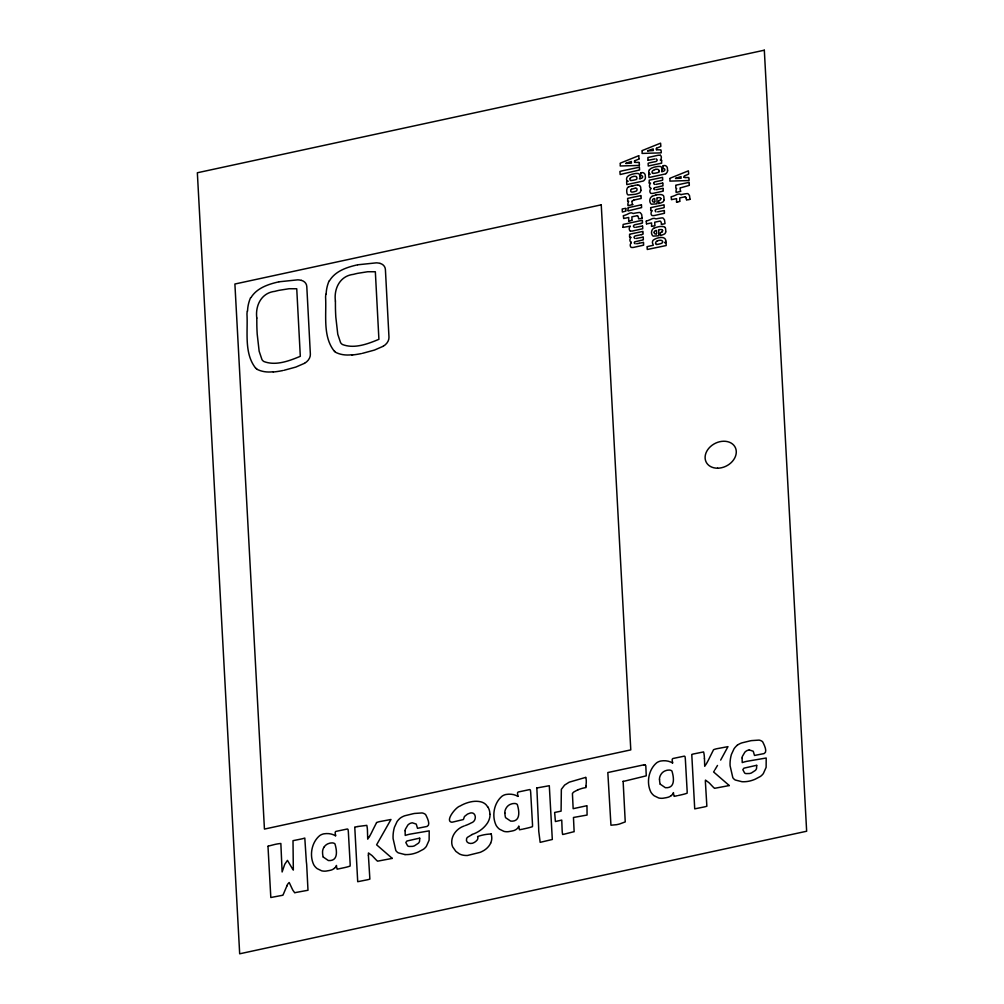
<?xml version="1.0" encoding="UTF-8"?>
<svg xmlns="http://www.w3.org/2000/svg" width="1004" height="1004" viewBox="0 0 1004 1004"><rect width="100%" height="100%" fill="white"/><g stroke="black" fill="none" stroke-linecap="round" stroke-linejoin="round"><path stroke-width="1.5" d="M658.624 202.62L658.574 200.963M623.635 218.332L623.384 215.973M646.488 223.691L646.225 221.357M671.475 199.432L671.224 197.085M639.937 176.403L639.937 177.52A2.234 1.732 -27.3 0 1 639.41 178.837L640.414 178.599M660.343 234.647L660.306 232.878M662.1 169.325L662.113 170.379M667.585 170.58L667.371 167.944A5.07 3.928 -27.3 0 0 665.313 165.61A4.355 3.376 -27.3 0 0 663.293 165.698M676.558 199.947L676.57 198.641L671.475 199.645M651.558 224.996L651.546 226.289M651.558 224.469L651.571 222.926L646.476 223.93M676.558 200.436L676.533 202.005M628.692 220.893L628.73 217.454L623.635 218.533M640.903 190.22L640.677 187.196A4.493 3.476 -27.3 0 0 639.397 185.502M627.625 201.252L627.688 199.219A8.409 6.513 -27.3 0 0 627.588 198.441L627.651 198.428A11.508 8.923 -27.3 0 1 628.391 198.24L641.029 195.567A5.547 4.305 -27.3 0 0 641.041 196.244L641.129 197.637A4.154 3.213 -27.3 0 1 641.104 198.503L633.813 200.085M675.78 188.062L675.83 186.029A8.409 6.513 -27.3 0 0 675.742 185.251L675.805 185.225A11.508 8.923 -27.3 0 1 676.545 185.037L689.171 182.364A5.547 4.305 -27.3 0 0 689.196 183.042L689.284 184.435A4.154 3.213 -27.3 0 1 689.246 185.301M742.107 758.033L742.22 762.588A31.137 24.121 -27.3 0 1 747.001 761.296L766.203 758.007L766.127 767.345L763.341 773.569A12.613 9.776 -27.3 0 1 760.467 776.406L755.234 779.179A25.213 19.54 -27.3 0 1 748.934 781.2A25.075 19.44 -27.3 0 1 741.994 781.714L735.254 780.008A11.847 9.174 -27.3 0 1 732.82 777.661L730.084 765.738A47.263 36.633 -27.3 0 1 731.376 754.519L734.037 748.783A15.449 11.973 -27.3 0 1 737.3 745.232M405.101 830.873L405.227 835.441A31.137 24.121 -27.3 0 1 410.008 834.148L429.21 830.86L429.122 840.197L426.336 846.41A12.613 9.776 -27.3 0 1 423.475 849.259L418.241 852.019A25.213 19.54 -27.3 0 1 411.929 854.04A25.075 19.44 -27.3 0 1 405.001 854.555M634.578 160.878L634.503 161.832A1.757 1.368 -27.3 0 0 634.541 162.196M354.776 827.321L357.713 881.7L366.397 879.981A21.674 16.804 -27.3 0 0 369.874 879.102L368.418 855.596M652.474 200.361L652.613 199.733A1.569 1.217 -27.3 0 1 653.089 199.093L654.131 198.554M654.206 232.275L654.332 231.648A1.569 1.217 -27.3 0 1 654.821 231.008L655.863 230.481M622.907 227.13L623.158 224.419L642.359 220.265A5.221 4.054 -27.3 0 0 642.372 220.943L642.46 222.185A3.15 2.447 -27.3 0 1 642.409 223.064L642.246 223.114A10.165 7.881 -27.3 0 1 640.966 223.465M629.533 236.944L629.621 235.061A8.434 6.539 -27.3 0 0 629.596 234.723L629.596 234.258A11.508 8.923 -27.3 0 1 630.336 234.07L642.962 231.397A5.434 4.204 -27.3 0 0 642.974 232.087L643.075 233.317A3.15 2.447 -27.3 0 1 643.012 234.196L642.849 234.246A10.165 7.881 -27.3 0 1 641.581 234.597M649.161 182.891L649.249 181.009A8.434 6.539 -27.3 0 0 649.224 180.67L649.224 180.205A11.508 8.923 -27.3 0 1 649.952 180.017L662.59 177.344A5.434 4.204 -27.3 0 0 662.602 178.034L662.69 179.264A3.15 2.447 -27.3 0 1 662.64 180.143L662.477 180.193A10.165 7.881 -27.3 0 1 661.197 180.544L655.336 181.762A1.82 1.406 -27.3 0 0 653.993 182.502M650.655 210.351L650.743 208.468A8.409 6.513 -27.3 0 0 650.642 207.69L650.705 207.665A11.508 8.923 -27.3 0 1 651.445 207.477L664.083 204.803A5.221 4.054 -27.3 0 0 664.096 205.481L664.184 206.724A3.15 2.447 -27.3 0 1 664.121 207.602L663.958 207.652A10.165 7.881 -27.3 0 1 662.69 208.004L656.867 209.208A1.82 1.406 -27.3 0 0 655.486 209.962M661.674 160.477L661.586 162.359A8.409 6.513 -27.3 0 0 661.686 163.137L661.611 163.15A11.508 8.923 -27.3 0 1 660.883 163.338L648.245 166.011A5.221 4.054 -27.3 0 0 648.233 165.334L648.145 164.104A3.15 2.447 -27.3 0 1 648.195 163.225L648.358 163.175A10.956 8.496 -27.3 0 1 650.203 162.686L655.549 161.594A1.82 1.406 -27.3 0 0 656.842 160.866A1.882 1.456 -27.3 0 0 657.168 159.887L656.239 158.87M663.983 199.959L664.02 198.993A12.613 9.776 -27.3 0 0 664.008 198.604L663.82 196.583A4.016 3.112 -27.3 0 0 663.28 195.516A5.497 4.254 -27.3 0 0 660.356 194.563A14.181 10.994 -27.3 0 0 656.453 194.889L655.8 195.052M665.702 231.874L665.752 230.907A12.613 9.776 -27.3 0 0 665.74 230.518L665.552 228.498A4.016 3.112 -27.3 0 0 665.012 227.431M586.173 786.182L586.035 787.563A17.783 13.78 -27.3 0 0 585.319 787.676L583.073 788.127A34.625 26.832 -27.3 0 0 577.94 789.809M662.565 242.102L662.577 241.989A1.468 1.142 -27.3 0 1 661.849 243.181L661.611 243.282A14.357 11.132 -27.3 0 1 656.654 244.449M405.114 830.697L405.239 829.844A5.033 3.903 -27.3 0 1 405.34 829.342L407.862 825.037A7.103 5.497 -27.3 0 1 410.172 823.38A11.094 8.597 -27.3 0 1 412.267 822.791L416.246 824.083L417.501 828.313L425.458 826.744A17.47 13.541 -27.3 0 0 427.139 826.392C430.917 824.836 427.076 817.381 425.621 814.583A9.375 7.266 -27.3 0 0 422.031 812.939L414.514 813.453A42.03 32.567 -27.3 0 0 412.995 813.755L404.876 815.737A13.378 10.366 -27.3 0 0 400.295 818.084A15.449 11.973 -27.3 0 0 397.044 821.623L394.384 827.359A47.263 36.633 -27.3 0 0 393.091 838.591L395.814 850.501A11.847 9.174 -27.3 0 0 398.262 852.848L404.988 854.58M742.119 757.857L742.232 756.991A5.033 3.903 -27.3 0 1 742.332 756.501L744.855 752.184A7.103 5.497 -27.3 0 1 747.164 750.528A11.094 8.597 -27.3 0 1 749.26 749.95M665.84 241.148C665.928 235.162 655.989 237.647 653.115 240.295A2.397 1.857 -27.3 0 0 652.713 241.01A6.25 4.844 -27.3 0 0 652.412 242.717L653.303 245.252L647.48 246.57M286.843 886.068L282.94 895.217A6.024 4.669 -27.3 0 0 282.551 895.292L270.816 897.513L268.005 846.61A2.322 1.795 -27.3 0 1 268.168 846.134M628.504 201.628L628.19 202.482A8.547 6.626 -27.3 0 0 627.876 204.565L627.927 205.155A5.284 4.091 -27.3 0 0 627.989 205.657L632.721 204.628M676.658 188.426L676.332 189.279A8.547 6.626 -27.3 0 0 676.031 191.375L676.081 191.952A5.284 4.091 -27.3 0 0 676.144 192.454L680.812 191.312A9.312 7.216 -27.3 0 1 680.298 190.02A6.513 5.045 -27.3 0 1 680.273 187.886M632.231 201.076L633.725 200.097M680.386 187.886L689.07 185.439M647.153 246.67L647.116 246.884A12.475 9.676 -27.3 0 0 647.116 247.712L647.153 248.402A10.14 7.856 -27.3 0 0 647.304 249.481L666.179 245.541L666.129 243.771A9.074 7.028 -27.3 0 0 665.991 242.504M628.604 201.315L628.178 201.39M660.331 160.088L660.72 160.339A5.974 4.631 -27.3 0 1 661.548 160.201M650.554 183.18L650.115 183.029A5.974 4.631 -27.3 0 1 649.287 183.167M652.048 210.639L651.609 210.476A5.974 4.631 -27.3 0 1 650.768 210.627M650.655 188.765L650.968 188.2A1.343 1.042 -27.3 0 1 650.517 188.099M631.027 242.817L631.34 242.253A1.343 1.042 -27.3 0 1 630.888 242.152M630.299 226.151L623.02 227.406M630.901 237.283L630.499 237.082A5.974 4.631 -27.3 0 1 629.659 237.22M250.975 297.636C256.786 288.022 268.407 284.182 278.773 281.86M329.576 280.643C335.399 271.03 347.007 267.19 357.386 264.868M720.659 760.091L727.963 746.65L717.847 748.532A16.177 12.537 -27.3 0 0 713.555 749.712L709.615 757.593A79.303 61.457 -27.3 0 1 706.439 763.693L704.708 766.303L704.469 758.547M376.575 822.602L372.622 830.433A79.303 61.457 -27.3 0 1 369.447 836.533M717.496 765.45L714.873 769.842M714.271 770.859L713.606 771.963L729.268 785.542M369.422 836.533L367.715 839.156L367.477 831.4A44.691 34.625 -27.3 0 0 366.811 825.363L357.888 826.493M268.181 846.146L274.757 844.464A38.102 29.53 -27.3 0 1 280.856 843.486L282.124 871.974L284.433 865.184A25.815 20.005 -27.3 0 1 284.81 864.193L287.445 860.365L291.963 867.971A34.701 26.895 -27.3 0 0 292.729 869.301L293.331 870.079L293.005 840.674L301.74 838.905A37.562 29.103 -27.3 0 0 304.802 838.051L306.358 861.884A60.416 46.824 -27.3 0 1 306.684 864.645L307.99 890.259L296.255 892.405A12.876 9.977 -27.3 0 0 294.737 892.807L292.917 890.284A66.113 51.229 -27.3 0 1 291.875 888.201L289.466 883.043A7.919 6.137 -27.3 0 0 289.165 882.516L287.483 884.399A62.587 48.506 -27.3 0 0 286.843 886.068M324.355 846.698L324.882 846.033A7.066 5.472 -27.3 0 1 327.906 843.812L329.576 843.234A9.915 7.681 -27.3 0 1 330.73 842.996L332.299 842.896A5.133 3.978 -27.3 0 1 334.495 843.523A3.188 2.472 -27.3 0 1 334.959 843.937C336.917 850.288 338.561 861.407 328.358 860.541L323.275 857.052M665.84 173.654L666.254 173.29A4.355 3.376 -27.3 0 0 667.597 170.58M664.736 242.529L664.937 242.403A1.958 1.519 -27.3 0 0 665.853 241.148M304.476 363.322L295.829 367.075L283.906 370.325M383.151 346.292L374.442 350.082L362.431 353.345M656.44 148.316L656.378 149.27A1.757 1.368 -27.3 0 0 656.415 149.634M652.06 196.37L652.336 196.232A22.377 17.344 -27.3 0 1 655.763 195.102M653.792 228.284L654.068 228.146A22.377 17.344 -27.3 0 1 657.494 227.029L658.185 226.816A14.181 10.994 -27.3 0 1 662.088 226.452M628.328 187.171L629.169 186.757A5.296 4.104 -27.3 0 1 629.709 186.543L629.935 186.468A8.823 6.84 -27.3 0 1 630.914 186.204L631.968 185.978M642.071 150.625L660.582 143.158L660.833 145.982A2.322 1.807 -27.3 0 1 660.808 146.396A12.613 9.776 -27.3 0 1 658.524 147.4L657.607 147.801A11.169 8.647 -27.3 0 0 656.44 148.303M620.196 163.188L638.707 155.72M669.881 178.323L688.393 170.843L688.656 173.667A2.322 1.807 -27.3 0 1 688.619 174.094A12.613 9.776 -27.3 0 1 686.334 175.085L685.418 175.487A11.169 8.647 -27.3 0 0 684.251 176.001L684.188 176.968M465.241 825.589L466.697 825.024A17.394 13.479 -27.3 0 0 467.136 824.849L468.379 824.322A25.928 20.093 -27.3 0 0 471.102 822.966C477.778 821.071 476.122 809.977 468.805 813.579A9.412 7.292 -27.3 0 0 467.375 814.194L464.45 816.516L463.409 819.528L453.595 821.874A42.57 32.994 -27.3 0 1 451.8 822.238C444.571 821.272 455.791 807.053 460.058 806.036A28.35 21.962 -27.3 0 1 470.688 801.882A21.486 16.654 -27.3 0 1 480.74 801.807A14.847 11.508 -27.3 0 1 486.4 805.12L487.693 806.927M464.149 826.003C457.033 828.3 451.16 835.441 451.762 843.109A20.118 15.587 -27.3 0 0 452.716 846.949L455.854 851.379L459.468 853.965A17.369 13.466 -27.3 0 0 463.371 855.22L464.45 855.37A20.921 16.215 -27.3 0 0 467.45 855.483L480.226 852.333A28.991 22.464 -27.3 0 0 484.254 850.262A15.537 12.035 -27.3 0 0 490.692 843.122M657.407 240.91L656.591 241.311A1.933 1.506 -27.3 0 0 655.913 242.039L655.625 243.006A4.129 3.2 -27.3 0 0 655.687 243.959L656.641 244.512M577.927 789.771L573.799 791.993A6.112 4.744 -27.3 0 0 572.418 793.536L573.158 808.684L587.014 805.685A9.136 7.078 -27.3 0 0 586.989 806.827L587.076 815.047L573.46 817.482L574.137 831.739A13.968 10.831 -27.3 0 0 573.347 831.852L563.871 834.261A8.233 6.375 -27.3 0 1 562.616 834.462A44.201 34.261 -27.3 0 1 562.14 830.408L561.751 820.092L555.4 821.536L554.647 812.462L561.085 811.144L561.349 789.332L564.612 785.078L569.205 782.179L585.483 777.447M472.093 834.55L467.412 837.361A4.932 3.828 -27.3 0 0 466.596 838.666C465.203 843.285 471.165 844.59 474.214 842.494A10.391 8.057 -27.3 0 0 476.021 841.189L477.051 840.16A4.229 3.276 -27.3 0 0 477.891 837.763A4.769 3.69 -27.3 0 0 477.64 836.759M640.652 178.549L642.096 177.934A1.443 1.117 -27.3 0 0 642.61 177.168L642.66 176.641A1.719 1.33 -27.3 0 0 642.347 176.051A1.644 1.28 -27.3 0 0 640.979 175.725A8.634 6.689 -27.3 0 1 640.816 172.851M677.625 201.967L679.495 201.478M629.784 220.867L631.654 220.365M654.495 225.762L652.625 226.251A2.159 1.669 -27.3 0 1 651.521 226.339M662.866 171.458L664.259 170.856A1.443 1.117 -27.3 0 0 664.786 170.09L664.824 169.563A1.719 1.33 -27.3 0 0 664.51 168.973A1.644 1.28 -27.3 0 0 663.142 168.634M635.168 188.263L635.494 188.175A1.28 0.991 -27.3 0 1 636.624 188.375A2.384 1.845 -27.3 0 1 637.025 189.279A3.878 2.999 -27.3 0 1 637.025 189.681L636.787 190.496A1.418 1.092 -27.3 0 1 636.21 191.086L634.541 191.626A12.839 9.952 -27.3 0 1 633.649 191.852A7.041 5.459 -27.3 0 1 632.558 192.028A1.807 1.406 -27.3 0 1 630.725 191.049A2.937 2.272 -27.3 0 1 631.315 189.342M635.068 188.288L632.871 188.815A3.865 2.999 -27.3 0 0 631.403 189.329M649.902 174.232L649.513 174.307A1.82 1.418 -27.3 0 0 648.86 174.458A13.466 10.429 -27.3 0 0 648.81 175.123L648.973 177.532L664.761 174.094A2.359 1.832 -27.3 0 0 665.853 173.692M627.789 181.297L627.4 181.373A1.82 1.418 -27.3 0 0 626.684 181.548A13.466 10.429 -27.3 0 0 626.647 182.213L626.81 184.61L642.585 181.172A2.359 1.832 -27.3 0 0 643.689 180.77L644.091 180.369A4.355 3.376 -27.3 0 0 645.434 177.658L645.195 175.035A5.07 3.928 -27.3 0 0 643.137 172.701A4.355 3.376 -27.3 0 0 641.117 172.788M640.979 223.478L635.105 224.683A1.82 1.406 -27.3 0 0 633.775 225.423A1.882 1.456 -27.3 0 0 633.449 226.402L634.365 227.406M641.581 234.61L635.708 235.814A1.82 1.406 -27.3 0 0 634.377 236.555A1.882 1.456 -27.3 0 0 634.051 237.534L634.967 238.525M655.65 169.4L655.198 169.5A4.669 3.614 -27.3 0 0 654.608 169.663M633.474 176.491L633.035 176.591A4.669 3.614 -27.3 0 0 632.432 176.754A4.669 3.614 -27.3 0 0 630.324 178.135M523.699 828.927L527.251 828.124A64.093 49.66 -27.3 0 0 530.526 827.271L532.446 826.656L532.522 825.577A11.86 9.187 -27.3 0 0 532.522 824.773L530.677 792.194A21.799 16.892 -27.3 0 1 530.476 790.625L530.388 790.161A1.506 1.167 -27.3 0 0 529.66 789.583L518.277 791.993A1.468 1.142 -27.3 0 0 517.549 792.896L517.524 793.348A11.935 9.249 -27.3 0 0 517.788 795.08L517.826 795.168A9.036 7.003 -27.3 0 1 518.051 796.272M678.34 795.494L681.892 794.691A64.093 49.66 -27.3 0 0 685.167 793.85L687.087 793.223L687.163 792.143A11.86 9.187 -27.3 0 0 687.163 791.34L685.33 758.76A21.799 16.892 -27.3 0 1 685.13 757.204L685.067 756.84A1.506 1.167 -27.3 0 0 684.301 756.15L673.044 758.484A1.468 1.142 -27.3 0 0 672.191 759.463L672.165 759.928A11.935 9.249 -27.3 0 0 672.429 761.647L672.467 761.735A9.036 7.003 -27.3 0 1 672.705 762.839M639.284 165.434L620.208 165.986L620.259 164.581A10.027 7.768 -27.3 0 0 620.246 164.141L620.234 163.903M628.127 210.89L641.581 207.615A8.308 6.438 -27.3 0 0 641.581 206.912L641.456 205.004M643.853 764.835L607.822 772.54L610.947 825.213L616.469 824.698A57.466 44.54 -27.3 0 0 618.313 824.309A43.787 33.923 -27.3 0 0 619.506 824.02L625.241 821.899L623.133 781.363M491.044 833.784L491.132 833.759A28.501 22.088 -27.3 0 1 491.784 837.976A14.37 11.144 -27.3 0 1 490.605 843.109M392.238 858.395L377.542 861.181A47.313 36.671 -27.3 0 1 375.722 859.449L373.714 857.328A52.032 40.323 -27.3 0 0 371.944 855.508L368.455 852.936A18.172 14.081 -27.3 0 0 368.443 855.584M729.243 785.555L714.534 788.328A47.313 36.671 -27.3 0 1 712.714 786.596L710.706 784.475A52.032 40.323 -27.3 0 0 708.937 782.656L705.448 780.083A18.172 14.081 -27.3 0 0 705.448 782.744L706.866 806.225A21.674 16.804 -27.3 0 1 703.39 807.103L694.718 808.86L691.769 754.468A13.027 10.09 -27.3 0 1 694.881 753.69L703.566 751.921L703.754 752.536A44.691 34.625 -27.3 0 1 704.406 758.56M633.286 185.702L632.219 185.928M633.424 185.665L635.708 185.188A7.191 5.572 -27.3 0 1 637.753 185.037M665.74 242.541L664.748 242.654M681.051 194.575C678.102 192.931 676.608 195.178 672.705 196.37A13.265 10.278 -27.3 0 0 671.237 196.759M639.548 243.194L643.188 242.441M677.336 795.708L674.123 796.348A9.814 7.605 -27.3 0 0 673.935 795.607L673.734 794.704A12.023 9.325 -27.3 0 1 673.458 792.608A6.476 5.007 -27.3 0 1 671.375 795.57M522.695 829.141L519.47 829.781A9.814 7.605 -27.3 0 0 519.294 829.04L519.093 828.137A12.023 9.325 -27.3 0 1 518.817 826.041A6.476 5.007 -27.3 0 1 516.734 828.99A7.53 5.836 -27.3 0 1 513.985 830.521A22.552 17.482 -27.3 0 1 511.5 831.111L508.35 831.676A12.914 10.015 -27.3 0 1 503.995 831.387L499.54 829.216A21.209 16.44 -27.3 0 1 496.101 825.301C491.596 815.888 493.955 802.962 502.05 796.197A8.509 6.589 -27.3 0 1 505.476 794.603L506.003 794.478A17.984 13.943 -27.3 0 1 517.901 796.423M639.121 243.282L636.636 243.734M536.889 787.964L549.301 785.718L552.313 839.482L540.165 842.343L538.746 831.274A162.171 125.676 -27.3 0 1 538.659 827.961L536.927 789.771A103.073 79.881 -27.3 0 0 536.676 788.002M662.59 171.521L661.611 171.722A2.234 1.732 -27.3 0 0 662.075 170.442M685.13 196.784L679.708 197.926L679.896 201.415M637.289 215.672L631.867 216.826L632.056 220.303M357.738 264.792L376.374 262.847A21.235 16.453 -27.3 0 1 379.135 263.173L379.939 263.362M279.125 281.785L297.761 279.84A21.235 16.453 -27.3 0 1 300.522 280.166L301.325 280.354M361.49 353.546L360.047 353.822A68.987 53.463 -27.3 0 1 352.555 354.939M282.877 370.539L281.434 370.815A68.987 53.463 -27.3 0 1 273.941 371.932L273.163 371.969M625.818 208.292L622.204 208.983L622.354 212.045L625.956 211.028A4.254 3.301 -27.3 0 0 625.969 210.376L625.843 208.719M648.32 160.263L654.859 158.971M662.514 183.105L655.926 184.397M662.803 188.375L656.265 189.681M664.008 210.564L657.645 211.831M642.296 226.025L635.72 227.318M642.899 237.157L636.348 238.45M749.26 749.925L753.251 751.243L754.493 755.46L762.45 753.891A17.47 13.541 -27.3 0 0 764.132 753.552C767.909 751.983 764.069 744.541 762.613 741.743A9.375 7.266 -27.3 0 0 759.037 740.099L751.507 740.613A42.03 32.567 -27.3 0 0 750.001 740.902L741.868 742.885A13.378 10.366 -27.3 0 0 737.3 745.232M658.235 197.625L656.817 197.913A9.337 7.241 -27.3 0 1 656.967 199.093L657.043 202.532A15.01 11.634 -27.3 0 1 656.967 203.825L651.583 204.201A3.778 2.937 -27.3 0 1 650.755 203.624L650.115 202.406A7.53 5.836 -27.3 0 1 650.04 199.056L650.266 198.415A3.978 3.087 -27.3 0 1 652.035 196.345M659.967 229.539L658.536 229.828A9.337 7.241 -27.3 0 1 658.699 231.02L658.775 234.447A15.01 11.634 -27.3 0 1 658.699 235.752L653.315 236.116A3.778 2.937 -27.3 0 1 652.487 235.538L651.834 234.321A7.53 5.836 -27.3 0 1 651.772 230.97L651.998 230.33A3.978 3.087 -27.3 0 1 653.767 228.259M661.385 224.294L661.874 224.243A9.525 7.392 -27.3 0 0 665.024 223.603L664.497 219.826L663.155 218.132A2.962 2.297 -27.3 0 0 662.314 217.868A45.456 35.228 -27.3 0 0 656.051 218.897C652.738 217.366 651.834 219.349 647.706 220.654A13.265 10.278 -27.3 0 0 646.237 221.031M351.776 354.977L352.555 354.914M756.627 765.299L744.617 768.01A31.551 24.447 -27.3 0 0 743.889 768.185L742.834 769.691L744.642 773.017A5.12 3.966 -27.3 0 0 745.934 773.595L749.499 773.519A13.705 10.617 -27.3 0 0 751.381 773.005L755.435 770.344A5.861 4.543 -27.3 0 0 756.514 768.612L756.778 765.399M685.77 177.52L688.179 177.52A9.174 7.103 -27.3 0 1 688.719 177.545A9.651 7.48 -27.3 0 1 689.045 180.544L669.894 181.109L669.944 179.703A10.027 7.768 -27.3 0 0 669.932 179.277L669.919 179.076M623.133 781.288L623.497 781.275A15.675 12.148 -27.3 0 0 625.166 780.986L646.262 775.828L645.861 766.893A4.92 3.815 -27.3 0 0 645.522 765.299M419.634 838.139L407.624 840.85A31.551 24.447 -27.3 0 0 406.884 841.026L405.829 842.532L407.637 845.857A5.12 3.966 -27.3 0 0 408.942 846.447L412.506 846.372A13.705 10.617 -27.3 0 0 414.388 845.857L418.442 843.197A5.861 4.543 -27.3 0 0 419.521 841.452L419.785 838.24M654.595 184.46L653.704 183.594A1.882 1.456 -27.3 0 1 654.056 182.54M654.884 189.769L654.031 189.116M635.155 243.809L634.39 243.068M655.976 211.932L655.185 210.94A1.882 1.456 -27.3 0 1 655.537 209.999M627.952 181.159L627.801 181.134A2.146 1.669 -27.3 0 1 626.747 180.331L626.571 179.578A5.12 3.966 -27.3 0 1 627.211 177.005A3.338 2.585 -27.3 0 1 628.127 176.139L628.956 175.512A4.706 3.652 -27.3 0 1 630.11 174.972L631.491 174.432A10.73 8.321 -27.3 0 1 632.658 174.119L634.917 173.604A10.504 8.145 -27.3 0 1 638.105 173.516A2.761 2.146 -27.3 0 1 639.297 174.194L639.937 176.114M660.331 155.281L658.662 155.206A14.847 11.508 -27.3 0 0 657.683 155.356L648.421 157.402A10.429 8.082 -27.3 0 1 647.919 157.49L647.906 157.678A17.909 13.88 -27.3 0 0 647.894 158.519L647.969 160.326M630.336 231.033L631.943 231.083A14.847 11.508 -27.3 0 0 632.934 230.92L642.284 228.862A10.429 8.082 -27.3 0 1 642.685 228.786L642.698 228.611A17.909 13.88 -27.3 0 0 642.711 227.77L642.648 225.963M625.793 163.501L631.428 163.112L631.328 161.443L626.232 163.175A1.33 1.029 -27.3 0 0 625.818 163.376M335.173 351.664L334.169 350.923M256.66 368.719L255.556 367.916M333.981 350.772C322.535 335.976 326.601 314.478 325.572 297.058A108.332 83.947 -27.3 0 1 325.823 294.222M255.367 367.765C243.922 352.969 247.988 331.471 246.959 314.051A108.332 83.947 -27.3 0 1 247.21 311.215M392.263 858.395L376.613 844.803L390.97 819.49L380.855 821.385A16.177 12.537 -27.3 0 0 376.563 822.552M647.643 150.901L653.29 150.55L653.202 148.881L648.107 150.613A1.33 1.029 -27.3 0 0 647.693 150.813M660.281 784.199L665.351 787.688C675.554 788.554 673.91 777.447 671.952 771.097A3.188 2.472 -27.3 0 0 671.488 770.683A5.133 3.978 -27.3 0 0 669.291 770.055L667.723 770.156A9.915 7.681 -27.3 0 0 666.581 770.382L664.899 770.972A7.066 5.472 -27.3 0 0 661.874 773.193L661.347 773.858A10.718 8.308 -27.3 0 0 659.465 779.606M648.735 172.5L648.91 173.24M686.083 197.888L686.121 198.001A10.391 8.045 -27.3 0 1 686.397 199.256L686.397 199.821M654.696 198.554L654.708 198.579A6.124 4.744 -27.3 0 1 654.734 198.892L654.959 201.741M656.428 230.468L656.44 230.506A6.124 4.744 -27.3 0 1 656.465 230.807L656.691 233.668M638.757 155.745L638.958 158.544A2.322 1.807 -27.3 0 1 638.933 158.958M642.096 151.303L642.121 151.579A10.027 7.768 -27.3 0 1 642.133 152.018L642.083 153.424L661.184 152.859A9.651 7.48 -27.3 0 0 660.87 149.897A9.174 7.103 -27.3 0 0 660.356 149.834L657.959 149.822A11.684 9.049 -27.3 0 1 656.478 149.759M639.41 167.367L639.548 169.274A8.308 6.438 -27.3 0 1 639.548 169.977L620.158 174.533L619.907 171.496A29.241 22.653 -27.3 0 1 625.103 170.241L638.757 167.329A30.923 23.958 -27.3 0 0 639.397 167.141M662.113 169.036L661.46 167.116A2.761 2.146 -27.3 0 0 660.268 166.476A10.504 8.145 -27.3 0 0 657.093 166.564L654.834 167.028A10.73 8.321 -27.3 0 0 653.667 167.342L652.286 167.869A4.706 3.652 -27.3 0 0 651.119 168.408L650.278 169.048A3.338 2.585 -27.3 0 0 649.387 169.927M628.102 210.514L627.902 207.841A23.468 18.185 -27.3 0 1 631.102 207.062L640.916 204.929A24.372 18.888 -27.3 0 0 641.443 204.778M654.897 225.699L654.708 222.21L660.13 221.068A2.585 2.008 -27.3 0 1 661.034 222.185L661.121 222.286A10.391 8.045 -27.3 0 1 661.398 223.541L661.398 224.105M662.866 183.042L662.941 184.849A17.909 13.88 -27.3 0 1 662.929 185.69L662.916 185.878A9.576 7.43 -27.3 0 0 662.226 185.991L654.332 187.773A1.983 1.544 -27.3 0 0 653.968 188.739M663.155 188.325L663.23 190.132A17.909 13.88 -27.3 0 1 663.217 190.973L663.205 191.149A10.429 8.082 -27.3 0 0 662.791 191.224L653.441 193.283A14.847 11.508 -27.3 0 1 652.462 193.446L650.793 193.358A4.631 3.589 -27.3 0 1 650.705 188.865M664.359 210.501L664.435 212.308A17.909 13.88 -27.3 0 1 664.422 213.149L664.41 213.325A10.429 8.082 -27.3 0 0 663.995 213.4L654.646 215.458A14.847 11.508 -27.3 0 1 653.667 215.622L651.985 215.534A4.518 3.501 -27.3 0 1 651.86 211.116M643.25 237.095L643.313 238.902A17.909 13.88 -27.3 0 1 643.313 239.743L643.3 239.843A9.576 7.43 -27.3 0 0 642.61 240.044L634.716 241.826A1.983 1.544 -27.3 0 0 634.352 242.792M643.539 242.378L643.602 244.185A17.909 13.88 -27.3 0 1 643.602 245.026L643.577 245.202A10.429 8.082 -27.3 0 0 643.175 245.277L633.813 247.335A14.847 11.508 -27.3 0 1 632.834 247.499L631.165 247.411A4.631 3.589 -27.3 0 1 631.077 242.918M638.544 218.721L638.531 218.27A10.391 8.045 -27.3 0 0 638.255 216.902L638.243 216.789A2.585 2.008 -27.3 0 0 637.327 215.622M642.158 218.119L641.656 214.442L640.301 212.735A2.962 2.297 -27.3 0 0 639.473 212.471A45.456 35.228 -27.3 0 0 633.21 213.501C630.336 211.606 628.642 214.153 624.852 215.27A13.265 10.278 -27.3 0 0 623.396 215.647M690.012 199.231L689.497 195.542L688.154 193.847A2.962 2.297 -27.3 0 0 687.313 193.584A45.456 35.228 -27.3 0 0 681.051 194.613M380.102 263.399A10.529 8.157 -27.3 0 1 385.411 269.599L388.975 337.156A10.529 8.157 -27.3 0 1 383.29 346.217M326.162 294.172A45.933 35.604 -27.3 0 1 329.149 280.756M351.789 354.751A29.141 22.577 -27.3 0 1 335.035 351.99M301.489 280.392A10.529 8.157 -27.3 0 1 306.797 286.592L310.361 354.148A10.529 8.157 -27.3 0 1 304.689 363.21M247.561 311.165A45.933 35.604 -27.3 0 1 250.536 297.749M273.176 371.744A29.141 22.577 -27.3 0 1 256.434 368.983M677.612 201.929A2.159 1.669 -27.3 0 1 676.52 202.055M685.167 196.734A2.585 2.008 -27.3 0 1 686.033 197.901M690.024 199.319A9.525 7.392 -27.3 0 1 686.887 199.871M685.782 177.507A11.684 9.049 -27.3 0 1 684.289 177.444M684.226 177.319A1.757 1.368 -27.3 0 1 684.213 176.955M657.394 240.872A7.003 5.434 -27.3 0 1 659.289 240.383A4.405 3.414 -27.3 0 1 661.448 240.433A2.309 1.782 -27.3 0 1 662.627 241.751M656.327 233.97A2.046 1.581 -27.3 0 1 654.495 233.468A2.799 2.171 -27.3 0 1 654.257 232.275M662.075 226.49A5.497 4.254 -27.3 0 1 665.05 227.381M660.682 229.527A2.799 2.171 -27.3 0 1 662.59 230.33M662.514 230.38A3.2 2.472 -27.3 0 1 662.577 230.945A1.832 1.418 -27.3 0 1 662.113 231.748M662.201 231.836A2.598 2.008 -27.3 0 1 660.494 232.526M660.394 234.647A2.711 2.096 -27.3 0 0 660.456 235.476A43.097 33.396 -27.3 0 0 662.527 234.861L664.648 233.919A3.188 2.472 -27.3 0 0 665.677 231.874M654.595 202.042A2.046 1.581 -27.3 0 1 652.763 201.553A2.799 2.171 -27.3 0 1 652.525 200.348M658.95 197.612A2.799 2.171 -27.3 0 1 660.858 198.403M660.783 198.466A3.2 2.472 -27.3 0 1 660.858 199.018A1.832 1.418 -27.3 0 1 660.381 199.834A2.598 2.008 -27.3 0 1 658.762 200.612M658.724 203.548A2.711 2.096 -27.3 0 1 658.662 202.72M658.775 203.536A43.097 33.396 -27.3 0 0 660.795 202.933L662.916 202.005A3.188 2.472 -27.3 0 0 663.945 199.959M650.328 183.544A4.531 3.501 -27.3 0 0 649.488 186.079A4.518 3.501 -27.3 0 0 650.466 188.099M663.217 168.622A8.634 6.689 -27.3 0 1 662.979 165.76M648.76 172.487A5.12 3.966 -27.3 0 1 649.375 169.927M649.964 174.056A2.146 1.669 -27.3 0 1 648.91 173.253M655.888 169.362A3.79 2.937 -27.3 0 1 658.273 169.5A2.723 2.108 -27.3 0 1 659.076 171.056M659.076 171.069A1.606 1.242 -27.3 0 1 658.687 172.261M658.611 172.224A3.941 3.062 -27.3 0 1 657.394 172.701A23.079 17.884 -27.3 0 1 653.064 173.428M653.064 173.378A1.493 1.155 -27.3 0 1 652.173 172.788L652.085 172.475A2.962 2.297 -27.3 0 1 652.048 172.148A1.945 1.506 -27.3 0 1 652.462 171.031A4.669 3.614 -27.3 0 1 654.595 169.651M660.506 159.824A4.531 3.501 -27.3 0 0 661.347 157.289A4.518 3.501 -27.3 0 0 660.368 155.256M630.851 242.165A4.518 3.501 -27.3 0 1 630.75 237.71M630.11 226.465A4.531 3.501 -27.3 0 0 629.257 229A4.518 3.501 -27.3 0 0 630.236 231.02M629.772 220.817A2.159 1.669 -27.3 0 1 628.68 220.943M642.183 218.207A9.525 7.392 -27.3 0 1 639.046 218.759M632.696 204.49A9.312 7.216 -27.3 0 1 632.143 203.222A6.513 5.045 -27.3 0 1 632.118 201.089M637.753 185.05A3.727 2.886 -27.3 0 1 639.41 185.502M628.077 187.221A2.623 2.033 -27.3 0 0 627.073 188.765A6.501 5.033 -27.3 0 0 626.709 190.496L626.81 192.103A8.986 6.965 -27.3 0 0 626.898 192.906L627.123 193.722A4.154 3.225 -27.3 0 0 628.14 194.989L635.168 194.324A53.476 41.44 -27.3 0 0 637.352 193.709L639.335 192.981A1.343 1.042 -27.3 0 0 639.774 192.693A2.686 2.083 -27.3 0 0 640.615 191.4A6.375 4.945 -27.3 0 0 640.916 190.258M633.725 176.44A3.79 2.937 -27.3 0 1 636.109 176.578M636.147 176.541A2.723 2.108 -27.3 0 1 636.9 178.147A1.606 1.242 -27.3 0 1 636.511 179.339A3.941 3.062 -27.3 0 1 635.231 179.779A23.079 17.884 -27.3 0 1 630.888 180.519M630.901 180.456A1.493 1.155 -27.3 0 1 629.997 179.867L629.91 179.553A2.962 2.297 -27.3 0 1 629.884 179.227A1.945 1.506 -27.3 0 1 630.299 178.122M638.996 162.46A9.651 7.48 -27.3 0 1 639.36 165.422M639.033 162.41A9.174 7.103 -27.3 0 0 638.481 162.397L636.084 162.397A11.684 9.049 -27.3 0 1 634.603 162.322M634.566 160.878A11.169 8.647 -27.3 0 1 635.733 160.364L636.649 160A12.613 9.776 -27.3 0 0 638.946 158.996M644.857 764.646A2.096 1.619 -27.3 0 1 645.421 765.337M643.853 764.847A4.292 3.326 -27.3 0 1 644.794 764.684M660.205 784.237A26.43 20.482 -27.3 0 1 659.553 779.593M672.542 763.002A17.984 13.943 -27.3 0 0 660.645 761.032L660.117 761.183A8.509 6.589 -27.3 0 0 656.691 762.776C648.597 769.541 646.237 782.455 650.743 791.867A21.209 16.44 -27.3 0 0 654.181 795.783L658.637 797.954A12.914 10.015 -27.3 0 0 662.991 798.243L666.141 797.703A22.552 17.482 -27.3 0 0 668.614 797.076A7.53 5.836 -27.3 0 0 671.312 795.507M585.859 777.334A31.764 24.623 -27.3 0 1 585.821 786.195M504.912 813.014A26.43 20.482 -27.3 0 0 505.564 817.658L510.71 821.121C520.913 821.987 519.269 810.881 517.311 804.518A3.188 2.472 -27.3 0 0 516.834 804.104A5.133 3.978 -27.3 0 0 514.65 803.489L513.082 803.576A9.915 7.681 -27.3 0 0 511.94 803.815L510.258 804.392A7.066 5.472 -27.3 0 0 507.233 806.626L506.706 807.291A10.718 8.308 -27.3 0 0 504.824 813.039M477.59 836.533A37.198 28.827 -27.3 0 1 491.006 834.01M472.081 834.475A23.933 18.549 -27.3 0 0 487.593 822.816A18.787 14.558 -27.3 0 0 490.015 814.307M487.793 806.865A21.021 16.29 -27.3 0 1 489.864 814.332M354.763 827.271A13.027 10.09 -27.3 0 1 357.888 826.543M323.213 857.077A26.43 20.482 -27.3 0 1 322.56 852.434A10.718 8.308 -27.3 0 1 324.33 846.698M335.7 835.692A9.036 7.003 -27.3 0 0 335.462 834.588L335.449 834.487A11.935 9.249 -27.3 0 1 335.173 832.768L335.211 832.316A1.468 1.142 -27.3 0 1 335.926 831.4L347.296 829.003A1.506 1.167 -27.3 0 1 348.037 829.58L348.137 830.044A21.799 16.892 -27.3 0 0 348.338 831.613L350.17 864.193A11.86 9.187 -27.3 0 1 350.158 864.996L350.082 866.075L348.175 866.69A64.093 49.66 -27.3 0 1 344.887 867.531L337.118 869.2A9.814 7.605 -27.3 0 0 336.93 868.46L336.742 867.556A12.023 9.325 -27.3 0 1 336.466 865.461A6.476 5.007 -27.3 0 1 334.382 868.41M335.537 835.843A17.984 13.943 -27.3 0 0 323.652 833.872L323.125 834.023A8.509 6.589 -27.3 0 0 319.699 835.617C311.604 842.381 309.245 855.295 313.737 864.72A21.209 16.44 -27.3 0 0 317.176 868.636L321.644 870.807A12.914 10.015 -27.3 0 0 325.999 871.095L329.149 870.543A22.552 17.482 -27.3 0 0 331.621 869.928A7.53 5.836 -27.3 0 0 334.319 868.36M256.798 318.03L256.836 325.472A403.683 312.834 -27.3 0 0 257.2 334.094L259.157 351.262L261.969 359.595A9.086 7.041 -27.3 0 0 263.964 361.553C275.774 366.046 289.19 360.938 300.309 356.307L296.745 288.763L289.127 288.725L279.225 290.294A51.693 40.06 -27.3 0 0 274.87 291.348C261.416 292.791 255.129 305.618 256.798 318.03M335.411 301.037L335.449 308.479A403.683 312.834 -27.3 0 0 335.813 317.101L337.771 334.269L340.569 342.602A9.086 7.041 -27.3 0 0 342.577 344.56C354.387 349.053 367.803 343.945 378.91 339.314L375.345 271.758L367.74 271.733L357.838 273.301A51.693 40.06 -27.3 0 0 353.483 274.356C340.03 275.799 333.742 288.625 335.411 301.037M676.018 178.26L675.918 178.298A1.33 1.029 -27.3 0 0 675.504 178.511L681.114 178.235L681.026 176.566L676.018 178.26M764.32 50.2L197.349 172.763L239.68 953.8L806.651 831.237L764.32 50.2M601.245 204.829L234.898 284.019L264.441 829.078L630.788 749.888L601.245 204.829M717.609 468.203A16.29 12.625 -27.3 0 0 735.48 447.897A16.29 12.625 -27.3 0 0 709 448.073A16.29 12.625 -27.3 0 0 717.609 468.203"/></g></svg>
